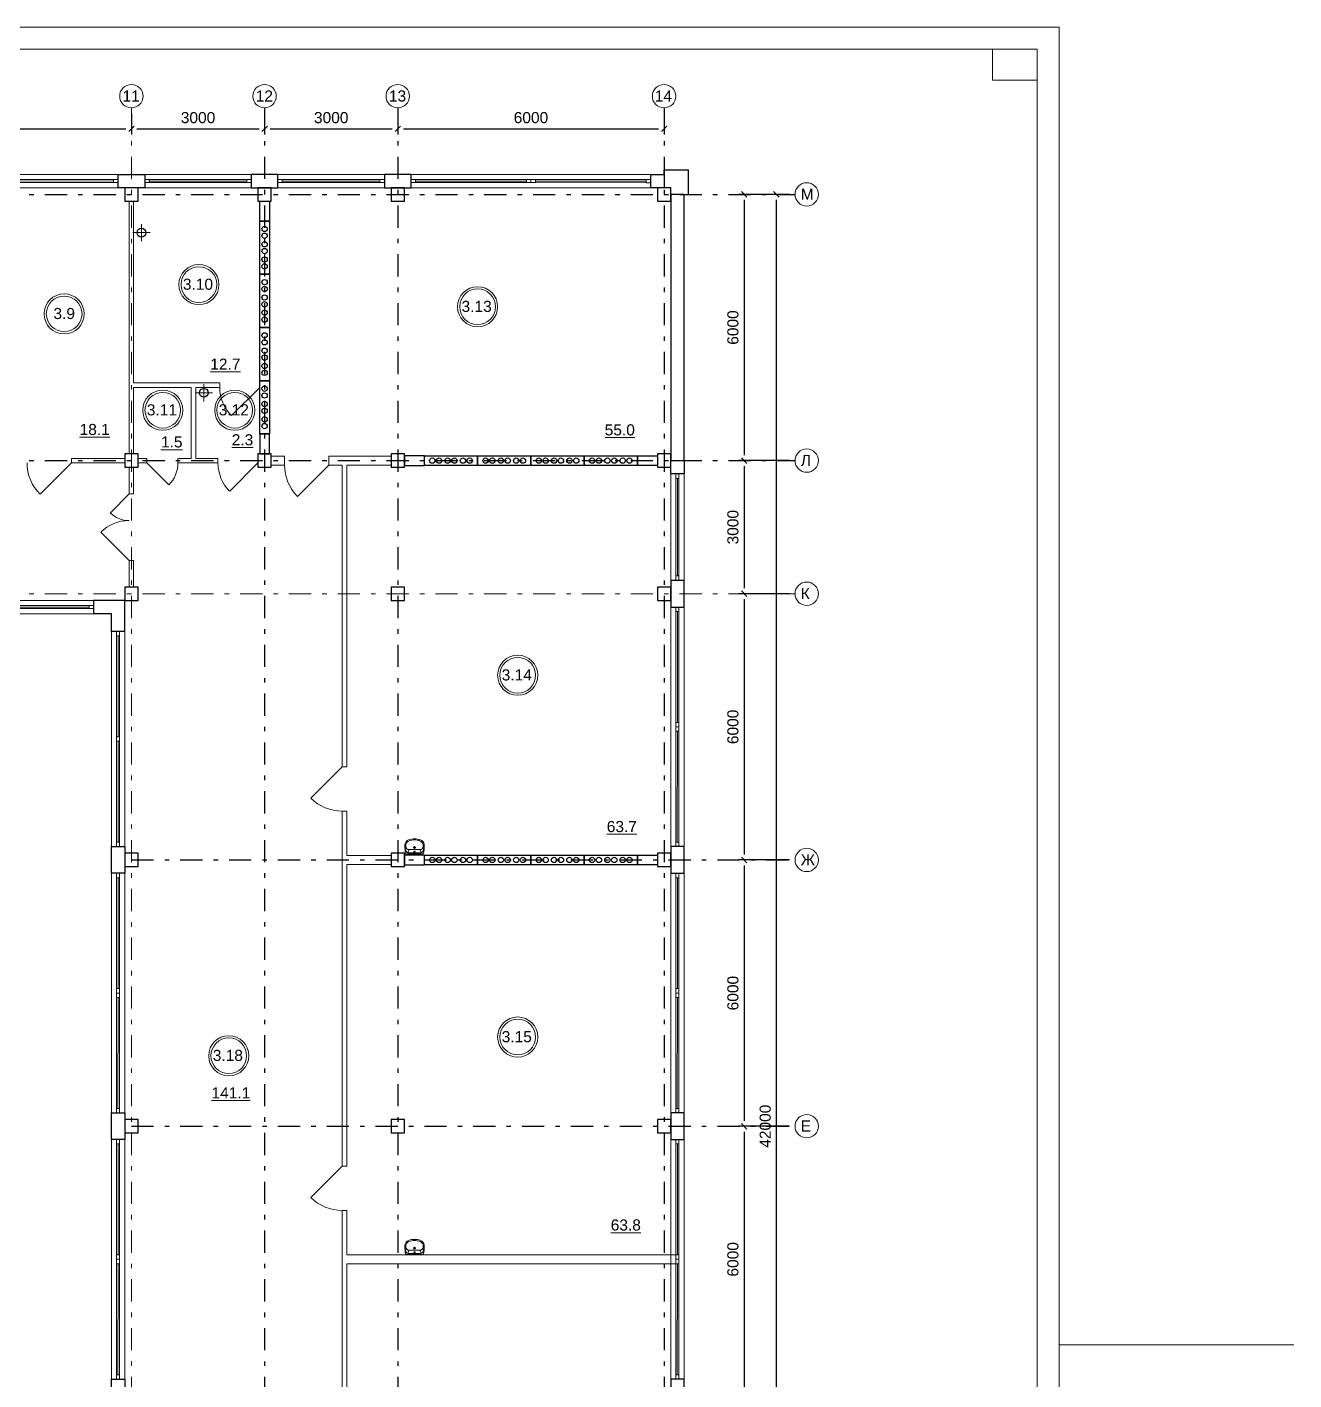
# Model space of a CAD drawing. Header units: metres. Extents: x -306 to 273, y -329 to 512.
# Drawn here: x 244.68 to 273.22, y 318.29 to 348.78 of the extents above; entities that cross this region are included whole.
import ezdxf
from ezdxf.enums import TextEntityAlignment as Align

# ---------------------------------------------------------------- set-up
doc = ezdxf.new("R2010")
doc.units = ezdxf.units.M
doc.header["$MEASUREMENT"] = 0
doc.linetypes.add('( Dashdot )', pattern=[1.001, 0.5, -0.25, 0.001, -0.25])
doc.linetypes.add('DGN Style 4', pattern=[17.066964, 8.528152, -4.264076, 0.01066, -4.264076])
doc.layers.get('DEFPOINTS').update_dxf_attribs({"lineweight": 0})
doc.layers.add('Level 50', color=7, linetype='Continuous', lineweight=0)
doc.styles.add('Standard_0', font='arial.ttf')
doc.styles.add('Style-Arial', font='arial.ttf')
doc.dimstyles.get("Standard").update_dxf_attribs({"dimtxt": 0.00018, "dimasz": 0.00018, "dimexe": 0.0002, "dimexo": 0.0625, "dimgap": 9e-05, "dimtad": 0, "dimtih": 1, "dimtoh": 1, "dimdec": 4, "dimlfac": 1000, "dimzin": 0, "dimdsep": 46, "dimtxsty": 'Standard_0', "dimcen": 9e-05, "dimadec": 0, "dimazin": 0, "dimtfac": 1, "dimtdec": 4, "dimtofl": 0, "dimtmove": 0, "dimatfit": 0, "dimfxl": 0.01, "dimfxlon": 1, "dimtolj": 1, "dimtzin": 0, "dimarcsym": 0})

# ---------------------------------------------------------------- blocks, each defined once
blk = doc.blocks.new('*U1661')
at = {"color": 7, "linetype": 'Continuous', "lineweight": 30}
for p, q in [((0.275, 0.275), (-0.275, 0.275)), ((-0.275, -0.275), (-0.275, 0.275)), ((0.275, 0.175), (0.275, 0.275)), ((-0.175, -0.275), (-0.275, -0.275))]:
    blk.add_line(p, q, dxfattribs=at)
blk = doc.blocks.new('*U1658')
at = {"color": 7, "linetype": 'Continuous', "lineweight": 0}
blk.add_line((-1.1, 0), (1.1, 0), dxfattribs=at)
at = {"color": 7, "linetype": 'Continuous', "lineweight": 13, "flags": 128}
for points in [[(-1.1, -0.035), (-1.2, -0.035), (-1.2, 0.035), (-1.1, 0.035), (-1.1, -0.035)], [(1.2, -0.035), (1.1, -0.035), (1.1, 0.035), (1.2, 0.035), (1.2, -0.035)]]:
    blk.add_lwpolyline(points, close=True, dxfattribs=at)
at = {"color": 7, "linetype": 'Continuous', "lineweight": 0, "flags": 128}
blk.add_lwpolyline([(-1.1, 0.035), (1.1, 0.035), (1.1, -0.035), (-1.1, -0.035), (-1.1, 0.035)], close=True, dxfattribs=at)
blk = doc.blocks.new('*U1656')
at = {"color": 7, "linetype": 'Continuous', "lineweight": 0}
blk.add_line((1.25, 0), (-1.25, 0), dxfattribs=at)
at = {"color": 7, "linetype": 'Continuous', "lineweight": 13, "flags": 128}
for points in [[(-1.35, 0.035), (-1.25, 0.035), (-1.25, -0.035), (-1.35, -0.035), (-1.35, 0.035)], [(1.25, 0.035), (1.35, 0.035), (1.35, -0.035), (1.25, -0.035), (1.25, 0.035)]]:
    blk.add_lwpolyline(points, close=True, dxfattribs=at)
at = {"color": 7, "linetype": 'Continuous', "lineweight": 0, "flags": 128}
blk.add_lwpolyline([(-1.25, 0.035), (1.25, 0.035), (1.25, -0.035), (-1.25, -0.035), (-1.25, 0.035)], close=True, dxfattribs=at)
blk = doc.blocks.new('*U1657')
at = {"color": 7, "linetype": 'Continuous', "lineweight": 0}
blk.add_line((1.25, 0.001), (-1.25, -0.001), dxfattribs=at)
at = {"color": 7, "linetype": 'Continuous', "lineweight": 13, "flags": 128}
for points in [[(-1.35, 0.034), (-1.25, 0.034), (-1.25, -0.036), (-1.35, -0.036), (-1.35, 0.034)], [(1.25, 0.036), (1.35, 0.036), (1.35, -0.034), (1.25, -0.034), (1.25, 0.036)]]:
    blk.add_lwpolyline(points, close=True, dxfattribs=at)
at = {"color": 7, "linetype": 'Continuous', "lineweight": 0, "flags": 128}
blk.add_lwpolyline([(-1.25, 0.034), (1.25, 0.036), (1.25, -0.034), (-1.25, -0.036), (-1.25, 0.034)], close=True, dxfattribs=at)
blk = doc.blocks.new('*U1655')
at = {"color": 7, "linetype": 'Continuous', "lineweight": 30, "flags": 128}
blk.add_lwpolyline([(-0.11, -0.6), (-0.11, 0.6), (0.11, 0.6), (0.11, -0.6), (-0.11, -0.6)], close=True, dxfattribs=at)
at = {"color": 7, "linetype": 'Continuous', "lineweight": 30}
for centre in [(0, 0.421), (0, 0.268), (0, 0.077), (0, -0.077), (0, -0.268), (0, -0.421)]:
    blk.add_circle(centre, 0.06, dxfattribs=at)
blk = doc.blocks.new('_Oblique-1')
at = {"color": 0, "linetype": 'ByBlock', "lineweight": -2}
blk.add_line((0.5, 0.5), (-0.5, -0.5), dxfattribs=at)
blk = doc.blocks.new('*D2476')
at = {"color": 0, "linetype": 'Continuous', "lineweight": -2, "transparency": 16777216}
for p, q in [((261.855, 345.009), (260.709, 345.009)), ((260.834, 344.884), (260.834, 339.134)), ((261.855, 339.009), (260.709, 339.009))]:
    blk.add_line(p, q, dxfattribs=at)
at = {"layer": 'DEFPOINTS', "color": 0, "linetype": 'Continuous', "lineweight": 0, "transparency": 16777216}
for p in [(261.98, 345.009), (260.834, 339.009), (261.98, 339.009)]:
    blk.add_point(p, dxfattribs=at)
at = {"color": 0, "linetype": 'Continuous', "lineweight": -2, "transparency": 16777216, "xscale": 0.125, "yscale": 0.125, "zscale": 0.125}
for p, rotation in [((260.834, 345.009), 90), ((260.834, 339.009), 270)]:
    blk.add_blockref('_Oblique-1', p, dxfattribs=dict(at, rotation=rotation))
at = {"color": 0, "linetype": 'Continuous', "lineweight": 0, "transparency": 16777216, "insert": (260.581, 342.009), "char_height": 0.25, "attachment_point": 5, "rotation": 90, "style": 'Style-Arial'}
blk.add_mtext('\\A1;6000', dxfattribs=at)
blk = doc.blocks.new('*D2477')
at = {"color": 0, "linetype": 'Continuous', "lineweight": -2, "transparency": 16777216}
for p, q in [((261.855, 345.009), (261.436, 345.009)), ((261.561, 303.134), (261.561, 344.884)), ((261.855, 303.009), (261.436, 303.009))]:
    blk.add_line(p, q, dxfattribs=at)
at = {"layer": 'DEFPOINTS', "color": 0, "linetype": 'Continuous', "lineweight": 0, "transparency": 16777216}
for p in [(261.561, 345.009), (261.98, 345.009), (261.98, 303.009)]:
    blk.add_point(p, dxfattribs=at)
at = {"color": 0, "linetype": 'Continuous', "lineweight": -2, "transparency": 16777216, "xscale": 0.125, "yscale": 0.125, "zscale": 0.125}
for p, rotation in [((261.561, 345.009), 90), ((261.561, 303.009), 270)]:
    blk.add_blockref('_Oblique-1', p, dxfattribs=dict(at, rotation=rotation))
at = {"color": 0, "linetype": 'Continuous', "lineweight": 0, "transparency": 16777216, "insert": (261.309, 324.009), "char_height": 0.25, "attachment_point": 5, "rotation": 90, "style": 'Style-Arial'}
blk.add_mtext('\\A1;42000', dxfattribs=at)
blk = doc.blocks.new('*U1671')
at = {"color": 7, "linetype": 'Continuous', "lineweight": 0}
for p, q in [((-0.05, 0), (-2.325, 0)), ((2.325, 0), (0.05, 0))]:
    blk.add_line(p, q, dxfattribs=at)
at = {"color": 7, "linetype": 'Continuous', "lineweight": 0, "flags": 128}
for points in [[(-2.425, 0.15), (2.425, 0.15), (2.425, -0.15), (-2.425, -0.15), (-2.425, 0.15)], [(-2.325, 0.035), (2.325, 0.035), (2.325, -0.035), (-2.325, -0.035), (-2.325, 0.035)]]:
    blk.add_lwpolyline(points, close=True, dxfattribs=at)
at = {"color": 7, "linetype": 'Continuous', "lineweight": 13, "flags": 128}
for points in [[(-2.425, 0.035), (-2.325, 0.035), (-2.325, -0.035), (-2.425, -0.035), (-2.425, 0.035)], [(-0.05, 0.035), (0.05, 0.035), (0.05, -0.035), (-0.05, -0.035), (-0.05, 0.035)], [(2.325, 0.035), (2.425, 0.035), (2.425, -0.035), (2.325, -0.035), (2.325, 0.035)]]:
    blk.add_lwpolyline(points, close=True, dxfattribs=at)
blk = doc.blocks.new('ум9')
at = {"color": 252, "lineweight": 13}
for p, q in [((0.317, 0), (-0.317, 0)), ((-0.237, -0.059), (-0.19, -0.143)), ((0.228, -0.039), (-0.228, -0.039)), ((0.185, -0.156), (-0.171, -0.156)), ((0.046, -0.234), (-0.046, -0.234)), ((0.035, -0.08), (-0.035, -0.08)), ((0, -0.115), (0, -0.045)), ((0, -0.189), (0, -0.28)), ((0.237, -0.059), (0.19, -0.143))]:
    blk.add_line(p, q, dxfattribs=at)
for centre, radius in [((0, -0.234), 0.0351), ((0, -0.08), 0.0221), ((0, -0.234), 0.0221)]:
    blk.add_circle(centre, radius, dxfattribs=at)
for centre, radius, start, end in [((1.163, -0.334), 1.518, 167.3206, 178.6525), ((-0.135, -0.304), 0.22, 178.312, 234.1043), ((-0.355, -0.298), 0.00065, 358.312, 358.6525), ((0.089, -0.267), 0.429, 154.5977, 180.3349), ((-0.317, -0.001), 0.00065, 90, 167.3206), ((-0.135, -0.303), 0.18, 141.0504, 245.2718), ((-0.228, -0.117), 0.078, 90, 154.5977), ((-0.135, -0.303), 0.193, 141.0504, 147.7493), ((-0.181, -0.302), 0.159, 98.7111, 129.9424), ((-0.181, -0.302), 0.146, 86.1548, 129.9424), ((-0.035, -0.093), 0.452, 239.6448, 267.5368), ((-0.035, -0.093), 0.413, 244.8898, 267.5368), ((0.035, -0.093), 0.413, 272.4632, 300.3552), ((0.035, -0.093), 0.452, 272.4632, 300.3552), ((0.181, -0.302), 0.146, 50.0576, 93.8452), ((0.181, -0.302), 0.159, 50.0576, 81.2889), ((0.135, -0.303), 0.18, 294.7282, 38.9496), ((0.228, -0.117), 0.078, 25.4023, 90), ((0.135, -0.304), 0.22, 305.8957, 1.688), ((0.135, -0.303), 0.193, 32.2507, 38.9496), ((-0.089, -0.267), 0.429, 359.6651, 25.4023), ((0.317, -0.001), 0.00065, 12.6794, 90), ((-1.163, -0.334), 1.518, 1.3475, 12.6794), ((0.355, -0.298), 0.00065, 181.3475, 181.688), ((0, 0.104), 0.65, 265.1692, 274.8308), ((0, 0.104), 0.611, 265.1692, 274.8308)]:
    blk.add_arc(centre, radius, start, end, dxfattribs=at)
blk = doc.blocks.new('*U1662')
at = {"color": 7, "linetype": 'Continuous', "lineweight": 0}
blk.add_line((47.337, 0), (42.05, 0), dxfattribs=at)
at = {"color": 7, "linetype": 'Continuous', "lineweight": 0, "flags": 128}
blk.add_lwpolyline([(42.05, 29.7), (42.05, -29.7), (-42.05, -29.7), (-42.05, 29.7), (42.05, 29.7)], close=True, dxfattribs=at)
at = {"layer": 'Level 50', "color": 7, "linetype": 'Continuous', "lineweight": 13}
for p, q in [((41.55, 29.2), (-40.05, 29.2)), ((40.55, 29.2), (40.55, 28.5)), ((41.55, 29.2), (41.55, -29.2)), ((40.55, 28.5), (41.55, 28.5))]:
    blk.add_line(p, q, dxfattribs=at)
blk = doc.blocks.new('*U1832')
at = {"color": 7, "linetype": 'Continuous', "lineweight": 13}
for radius in [0.452, 0.402]:
    blk.add_circle((0, 0), radius, dxfattribs=at)
at = {"color": 7, "linetype": 'Continuous', "lineweight": 13, "style": 'Style-Arial'}
blk.add_text('3.9', height=0.25, dxfattribs=at).set_placement((-0.242, 0.133), align=Align.TOP_LEFT)
blk = doc.blocks.new('*U1833')
at = {"color": 7, "linetype": 'Continuous', "lineweight": 13}
for radius in [0.452, 0.402]:
    blk.add_circle((0, 0), radius, dxfattribs=at)
at = {"color": 7, "linetype": 'Continuous', "lineweight": 13, "style": 'Style-Arial'}
blk.add_text('3.10', height=0.25, dxfattribs=at).set_placement((-0.361, 0.133), align=Align.TOP_LEFT)
blk = doc.blocks.new('*U1834')
at = {"color": 7, "linetype": 'Continuous', "lineweight": 13}
for radius in [0.452, 0.402]:
    blk.add_circle((0, 0), radius, dxfattribs=at)
at = {"color": 7, "linetype": 'Continuous', "lineweight": 13, "style": 'Style-Arial'}
blk.add_text('3.11', height=0.25, dxfattribs=at).set_placement((-0.361, 0.133), align=Align.TOP_LEFT)
blk = doc.blocks.new('*U1835')
at = {"color": 7, "linetype": 'Continuous', "lineweight": 13}
for radius in [0.452, 0.402]:
    blk.add_circle((0, 0), radius, dxfattribs=at)
at = {"color": 7, "linetype": 'Continuous', "lineweight": 13, "style": 'Style-Arial'}
blk.add_text('3.12', height=0.25, dxfattribs=at).set_placement((-0.361, 0.133), align=Align.TOP_LEFT)
blk = doc.blocks.new('*U1836')
at = {"color": 7, "linetype": 'Continuous', "lineweight": 13}
for radius in [0.452, 0.402]:
    blk.add_circle((0, 0), radius, dxfattribs=at)
at = {"color": 7, "linetype": 'Continuous', "lineweight": 13, "style": 'Style-Arial'}
blk.add_text('3.13', height=0.25, dxfattribs=at).set_placement((-0.361, 0.133), align=Align.TOP_LEFT)
blk = doc.blocks.new('*U1837')
at = {"color": 7, "linetype": 'Continuous', "lineweight": 13}
for radius in [0.452, 0.402]:
    blk.add_circle((0, 0), radius, dxfattribs=at)
at = {"color": 7, "linetype": 'Continuous', "lineweight": 13, "style": 'Style-Arial'}
blk.add_text('3.14', height=0.25, dxfattribs=at).set_placement((-0.361, 0.133), align=Align.TOP_LEFT)
blk = doc.blocks.new('*U1838')
at = {"color": 7, "linetype": 'Continuous', "lineweight": 13}
for radius in [0.452, 0.402]:
    blk.add_circle((0, 0), radius, dxfattribs=at)
at = {"color": 7, "linetype": 'Continuous', "lineweight": 13, "style": 'Style-Arial'}
blk.add_text('3.15', height=0.25, dxfattribs=at).set_placement((-0.361, 0.133), align=Align.TOP_LEFT)
blk = doc.blocks.new('*U1841')
at = {"color": 7, "linetype": 'Continuous', "lineweight": 13}
for radius in [0.452, 0.402]:
    blk.add_circle((0, 0), radius, dxfattribs=at)
at = {"color": 7, "linetype": 'Continuous', "lineweight": 13, "style": 'Style-Arial'}
blk.add_text('3.18', height=0.25, dxfattribs=at).set_placement((-0.361, 0.133), align=Align.TOP_LEFT)
blk = doc.blocks.new('*U1890')
at = {"color": 7, "linetype": 'Continuous', "lineweight": 13}
for p, q in [((0.318, 0.75), (-0.318, 0.114)), ((0.318, -0.75), (-0.106, -0.326))]:
    blk.add_line(p, q, dxfattribs=at)
at = {"color": 7, "linetype": 'Continuous', "lineweight": 0}
for centre, radius, start, end in [((0.318, 0.75), 0.9, 225, 270), ((0.318, -0.75), 0.6, 90, 135)]:
    blk.add_arc(centre, radius, start, end, dxfattribs=at)
blk = doc.blocks.new('*U1888')
at = {"color": 7, "lineweight": 13}
blk.add_line((-0.5, 0.354), (0.207, -0.354), dxfattribs=at)
at = {"color": 7, "lineweight": 0}
blk.add_arc((-0.5, 0.354), 1, 315, 360, dxfattribs=at)
blk = doc.blocks.new('*U1889')
at = {"color": 7, "linetype": 'Continuous', "lineweight": 13}
blk.add_line((-0.45, 0.318), (0.186, -0.318), dxfattribs=at)
at = {"color": 7, "linetype": 'Continuous', "lineweight": 0}
blk.add_arc((-0.45, 0.318), 0.9, 315, 360, dxfattribs=at)
blk = doc.blocks.new('*U1891')
at = {"color": 7, "linetype": 'Continuous', "lineweight": 13}
blk.add_line((-0.35, 0.247), (0.145, -0.247), dxfattribs=at)
at = {"color": 7, "linetype": 'Continuous', "lineweight": 0}
blk.add_arc((-0.35, 0.247), 0.7, 315, 0, dxfattribs=at)
blk = doc.blocks.new('*U1893')
at = {"color": 7, "linetype": 'DGN Style 4', "lineweight": 0}
for p, q in [((-0.194, 0), (0.194, 0)), ((0, 0.194), (0, -0.193))]:
    blk.add_line(p, q, dxfattribs=at)
at = {"color": 92, "linetype": 'Continuous', "lineweight": 30}
blk.add_circle((0, 0), 0.1, dxfattribs=at)
blk = doc.blocks.new('*D2387')
at = {"color": 0, "linetype": 'Continuous', "lineweight": -2, "transparency": 16777216}
for p, q in [((261.855, 339.009), (260.709, 339.009)), ((260.834, 338.884), (260.834, 336.134)), ((261.855, 336.009), (260.709, 336.009))]:
    blk.add_line(p, q, dxfattribs=at)
at = {"layer": 'DEFPOINTS', "color": 0, "linetype": 'Continuous', "lineweight": 0, "transparency": 16777216}
for p in [(261.98, 339.009), (260.834, 336.009), (261.98, 336.009)]:
    blk.add_point(p, dxfattribs=at)
at = {"color": 0, "linetype": 'Continuous', "lineweight": -2, "transparency": 16777216, "xscale": 0.125, "yscale": 0.125, "zscale": 0.125}
for p, rotation in [((260.834, 339.009), 90), ((260.834, 336.009), 270)]:
    blk.add_blockref('_Oblique-1', p, dxfattribs=dict(at, rotation=rotation))
at = {"color": 0, "linetype": 'Continuous', "lineweight": 0, "transparency": 16777216, "insert": (260.581, 337.509), "char_height": 0.25, "attachment_point": 5, "rotation": 90, "style": 'Style-Arial'}
blk.add_mtext('\\A1;3000', dxfattribs=at)
blk = doc.blocks.new('*D2388')
at = {"color": 0, "linetype": 'Continuous', "lineweight": -2, "transparency": 16777216}
for p, q in [((261.855, 336.009), (260.709, 336.009)), ((260.834, 335.884), (260.834, 330.134)), ((261.855, 330.009), (260.709, 330.009))]:
    blk.add_line(p, q, dxfattribs=at)
at = {"layer": 'DEFPOINTS', "color": 0, "linetype": 'Continuous', "lineweight": 0, "transparency": 16777216}
for p in [(261.98, 336.009), (260.834, 330.009), (261.98, 330.009)]:
    blk.add_point(p, dxfattribs=at)
at = {"color": 0, "linetype": 'Continuous', "lineweight": -2, "transparency": 16777216, "xscale": 0.125, "yscale": 0.125, "zscale": 0.125}
for p, rotation in [((260.834, 336.009), 90), ((260.834, 330.009), 270)]:
    blk.add_blockref('_Oblique-1', p, dxfattribs=dict(at, rotation=rotation))
at = {"color": 0, "linetype": 'Continuous', "lineweight": 0, "transparency": 16777216, "insert": (260.581, 333.009), "char_height": 0.25, "attachment_point": 5, "rotation": 90, "style": 'Style-Arial'}
blk.add_mtext('\\A1;6000', dxfattribs=at)
blk = doc.blocks.new('*D2389')
at = {"color": 0, "linetype": 'Continuous', "lineweight": -2, "transparency": 16777216}
for p, q in [((261.855, 330.009), (260.709, 330.009)), ((260.834, 329.884), (260.834, 324.134)), ((261.855, 324.009), (260.709, 324.009))]:
    blk.add_line(p, q, dxfattribs=at)
at = {"layer": 'DEFPOINTS', "color": 0, "linetype": 'Continuous', "lineweight": 0, "transparency": 16777216}
for p in [(261.98, 330.009), (260.834, 324.009), (261.98, 324.009)]:
    blk.add_point(p, dxfattribs=at)
at = {"color": 0, "linetype": 'Continuous', "lineweight": -2, "transparency": 16777216, "xscale": 0.125, "yscale": 0.125, "zscale": 0.125}
for p, rotation in [((260.834, 330.009), 90), ((260.834, 324.009), 270)]:
    blk.add_blockref('_Oblique-1', p, dxfattribs=dict(at, rotation=rotation))
at = {"color": 0, "linetype": 'Continuous', "lineweight": 0, "transparency": 16777216, "insert": (260.581, 327.009), "char_height": 0.25, "attachment_point": 5, "rotation": 90, "style": 'Style-Arial'}
blk.add_mtext('\\A1;6000', dxfattribs=at)
blk = doc.blocks.new('*D2390')
at = {"color": 0, "linetype": 'Continuous', "lineweight": -2, "transparency": 16777216}
for p, q in [((261.855, 324.009), (260.709, 324.009)), ((260.834, 323.884), (260.834, 318.134)), ((261.855, 318.009), (260.709, 318.009))]:
    blk.add_line(p, q, dxfattribs=at)
at = {"layer": 'DEFPOINTS', "color": 0, "linetype": 'Continuous', "lineweight": 0, "transparency": 16777216}
for p in [(261.98, 324.009), (260.834, 318.009), (261.98, 318.009)]:
    blk.add_point(p, dxfattribs=at)
at = {"color": 0, "linetype": 'Continuous', "lineweight": -2, "transparency": 16777216, "xscale": 0.125, "yscale": 0.125, "zscale": 0.125}
for p, rotation in [((260.834, 324.009), 90), ((260.834, 318.009), 270)]:
    blk.add_blockref('_Oblique-1', p, dxfattribs=dict(at, rotation=rotation))
at = {"color": 0, "linetype": 'Continuous', "lineweight": 0, "transparency": 16777216, "insert": (260.581, 321.009), "char_height": 0.25, "attachment_point": 5, "rotation": 90, "style": 'Style-Arial'}
blk.add_mtext('\\A1;6000', dxfattribs=at)
blk = doc.blocks.new('*D2425')
at = {"color": 0, "linetype": 'Continuous', "lineweight": -2, "transparency": 16777216}
for p, q in [((241.031, 346.834), (241.031, 346.361)), ((247.031, 346.834), (247.031, 346.361)), ((241.156, 346.486), (246.906, 346.486))]:
    blk.add_line(p, q, dxfattribs=at)
at = {"layer": 'DEFPOINTS', "color": 0, "linetype": 'Continuous', "lineweight": 0, "transparency": 16777216}
for p in [(241.031, 346.959), (247.031, 346.959), (247.031, 346.486)]:
    blk.add_point(p, dxfattribs=at)
at = {"color": 0, "linetype": 'Continuous', "lineweight": -2, "transparency": 16777216, "xscale": 0.125, "yscale": 0.125, "zscale": 0.125, "rotation": 180}
blk.add_blockref('_Oblique-1', (241.031, 346.486), dxfattribs=at)
at = {"color": 0, "linetype": 'Continuous', "lineweight": -2, "transparency": 16777216, "xscale": 0.125, "yscale": 0.125, "zscale": 0.125}
blk.add_blockref('_Oblique-1', (247.031, 346.486), dxfattribs=at)
at = {"color": 0, "linetype": 'Continuous', "lineweight": 0, "transparency": 16777216, "insert": (244.031, 346.738), "char_height": 0.25, "attachment_point": 5, "style": 'Style-Arial'}
blk.add_mtext('\\A1;6000', dxfattribs=at)
blk = doc.blocks.new('*D2426')
at = {"color": 0, "linetype": 'Continuous', "lineweight": -2, "transparency": 16777216}
for p, q in [((247.031, 346.834), (247.031, 346.361)), ((250.031, 346.834), (250.031, 346.361)), ((247.156, 346.486), (249.906, 346.486))]:
    blk.add_line(p, q, dxfattribs=at)
at = {"layer": 'DEFPOINTS', "color": 0, "linetype": 'Continuous', "lineweight": 0, "transparency": 16777216}
for p in [(247.031, 346.959), (250.031, 346.959), (250.031, 346.486)]:
    blk.add_point(p, dxfattribs=at)
at = {"color": 0, "linetype": 'Continuous', "lineweight": -2, "transparency": 16777216, "xscale": 0.125, "yscale": 0.125, "zscale": 0.125, "rotation": 180}
blk.add_blockref('_Oblique-1', (247.031, 346.486), dxfattribs=at)
at = {"color": 0, "linetype": 'Continuous', "lineweight": -2, "transparency": 16777216, "xscale": 0.125, "yscale": 0.125, "zscale": 0.125}
blk.add_blockref('_Oblique-1', (250.031, 346.486), dxfattribs=at)
at = {"color": 0, "linetype": 'Continuous', "lineweight": 0, "transparency": 16777216, "insert": (248.531, 346.738), "char_height": 0.25, "attachment_point": 5, "style": 'Style-Arial'}
blk.add_mtext('\\A1;3000', dxfattribs=at)
blk = doc.blocks.new('*D2427')
at = {"color": 0, "linetype": 'Continuous', "lineweight": -2, "transparency": 16777216}
for p, q in [((250.031, 346.834), (250.031, 346.361)), ((253.031, 346.834), (253.031, 346.361)), ((250.156, 346.486), (252.906, 346.486))]:
    blk.add_line(p, q, dxfattribs=at)
at = {"layer": 'DEFPOINTS', "color": 0, "linetype": 'Continuous', "lineweight": 0, "transparency": 16777216}
for p in [(250.031, 346.959), (253.031, 346.959), (253.031, 346.486)]:
    blk.add_point(p, dxfattribs=at)
at = {"color": 0, "linetype": 'Continuous', "lineweight": -2, "transparency": 16777216, "xscale": 0.125, "yscale": 0.125, "zscale": 0.125, "rotation": 180}
blk.add_blockref('_Oblique-1', (250.031, 346.486), dxfattribs=at)
at = {"color": 0, "linetype": 'Continuous', "lineweight": -2, "transparency": 16777216, "xscale": 0.125, "yscale": 0.125, "zscale": 0.125}
blk.add_blockref('_Oblique-1', (253.031, 346.486), dxfattribs=at)
at = {"color": 0, "linetype": 'Continuous', "lineweight": 0, "transparency": 16777216, "insert": (251.531, 346.738), "char_height": 0.25, "attachment_point": 5, "style": 'Style-Arial'}
blk.add_mtext('\\A1;3000', dxfattribs=at)
blk = doc.blocks.new('*D2428')
at = {"color": 0, "linetype": 'Continuous', "lineweight": -2, "transparency": 16777216}
for p, q in [((253.031, 346.834), (253.031, 346.361)), ((253.156, 346.486), (258.906, 346.486)), ((259.031, 346.584), (259.031, 346.361))]:
    blk.add_line(p, q, dxfattribs=at)
at = {"layer": 'DEFPOINTS', "color": 0, "linetype": 'Continuous', "lineweight": 0, "transparency": 16777216}
for p in [(253.031, 346.959), (259.031, 346.709), (259.031, 346.486)]:
    blk.add_point(p, dxfattribs=at)
at = {"color": 0, "linetype": 'Continuous', "lineweight": -2, "transparency": 16777216, "xscale": 0.125, "yscale": 0.125, "zscale": 0.125, "rotation": 180}
blk.add_blockref('_Oblique-1', (253.031, 346.486), dxfattribs=at)
at = {"color": 0, "linetype": 'Continuous', "lineweight": -2, "transparency": 16777216, "xscale": 0.125, "yscale": 0.125, "zscale": 0.125}
blk.add_blockref('_Oblique-1', (259.031, 346.486), dxfattribs=at)
at = {"color": 0, "linetype": 'Continuous', "lineweight": 0, "transparency": 16777216, "insert": (256.031, 346.738), "char_height": 0.25, "attachment_point": 5, "style": 'Style-Arial'}
blk.add_mtext('\\A1;6000', dxfattribs=at)

msp = doc.modelspace()

# ---------------------------------------------------------------- linework, layer by layer
at = {"color": 1, "linetype": '( Dashdot )', "lineweight": 0}
for p, q in [((247.03122933, 346.95949373), (247.03122933, 298.43607877)), ((190.07964142, 336.00949373), (261.97964142, 336.00949373))]:
    msp.add_line(p, q, dxfattribs=at)
at = {"color": 1, "linetype": '( Dashdot )'}
for p, q in [((250.03122933, 346.95949373), (250.03122933, 298.43607877)), ((253.03122933, 346.95949373), (253.03122933, 298.43607877)), ((259.03122933, 346.95949373), (259.03122933, 298.43607877)), ((190.07964142, 345.00949373), (261.97964142, 345.00949373)), ((190.07964142, 339.00949373), (261.97964142, 339.00949373)), ((247.03122933, 330.00949373), (261.97964142, 330.00949373)), ((247.03122933, 324.00949373), (261.97964142, 324.00949373))]:
    msp.add_line(p, q, dxfattribs=at)
at = {"color": 7, "linetype": 'Continuous', "lineweight": 13}
for p, q in [((247.07964142, 340.75949373), (249.01964142, 340.75949373)), ((247.07964142, 340.65949373), (248.37964142, 340.65949373)), ((248.37964142, 340.65949373), (248.37964142, 339.05949373)), ((248.47964142, 340.65949373), (248.47964142, 339.05949373)), ((248.47964142, 340.65949373), (249.01964142, 340.65949373)), ((249.01964142, 340.65949373), (249.01964142, 340.75949373)), ((249.91964142, 340.65949373), (249.91964142, 340.75949373)), ((245.67964142, 339.05949373), (245.67964142, 338.95949373)), ((245.67964142, 339.05949373), (246.87964142, 339.05949373)), ((247.17964142, 338.95949373), (247.17964142, 339.05949373)), ((248.07964142, 338.95949373), (248.07964142, 339.05949373)), ((248.07964142, 339.05949373), (248.37964142, 339.05949373)), ((248.47964142, 339.05949373), (248.97964142, 339.05949373)), ((248.97964142, 338.95949373), (248.97964142, 339.05949373)), ((249.87964142, 338.95949373), (249.87964142, 339.05949373)), ((250.47964142, 338.90949373), (250.47964142, 339.10949373)), ((251.47964142, 338.90949373), (251.47964142, 339.10949373)), ((245.67964142, 338.95949373), (246.87964142, 338.95949373)), ((248.97964142, 338.95949373), (248.07964142, 338.95949373)), ((251.77964142, 338.90949373), (251.77964142, 332.10949373)), ((251.87964142, 338.90949373), (251.87964142, 332.10949373)), ((246.97964142, 338.25949373), (247.07964142, 338.25949373)), ((246.97964142, 336.75949373), (247.07964142, 336.75949373)), ((251.87964142, 332.10949373), (251.77964142, 332.10949373)), ((251.87964142, 331.10949373), (251.77964142, 331.10949373)), ((251.77964142, 331.10949373), (251.77964142, 323.10949373)), ((251.87964142, 331.10949373), (251.87964142, 330.10949373)), ((251.87964142, 329.90949373), (251.87964142, 323.10949373)), ((251.87964142, 323.10949373), (251.77964142, 323.10949373)), ((251.87964142, 322.10949373), (251.77964142, 322.10949373)), ((251.77964142, 322.10949373), (251.77964142, 314.10949373)), ((251.87964142, 322.10949373), (251.87964142, 321.10949373)), ((251.87964142, 321.10949373), (259.29464142, 321.10949373)), ((251.87964142, 320.90949373), (259.29464142, 320.90949373)), ((251.87964142, 320.90949373), (251.87964142, 314.10949373))]:
    msp.add_line(p, q, dxfattribs=at)
at = {"color": 7, "linetype": 'Continuous', "lineweight": 30}
for p in [(246.17964142, 335.85949373), (246.57964142, 335.55949373)]:
    msp.add_line(p, (246.17964142, 335.55949373), dxfattribs=at)
at = {"color": 7, "linetype": 'Continuous', "lineweight": 0, "flags": 128}
for points in [[(246.72964142, 345.15949373), (241.32964142, 345.15949373), (241.32964142, 345.45949373), (246.72964142, 345.45949373), (246.72964142, 345.15949373)], [(249.72964142, 345.45949373), (247.32964142, 345.45949373), (247.32964142, 345.15949373), (249.72964142, 345.15949373), (249.72964142, 345.45949373)], [(252.72964142, 345.45949373), (250.32964142, 345.45949373), (250.32964142, 345.15949373), (252.72964142, 345.15949373), (252.72964142, 345.45949373)], [(258.72964142, 345.45949373), (253.32964142, 345.45949373), (253.32964142, 345.15949373), (258.72964142, 345.15949373), (258.72964142, 345.45949373)], [(259.47964142, 336.30949373), (259.47964142, 338.70949373), (259.17964142, 338.70949373), (259.17964142, 336.30949373), (259.47964142, 336.30949373)], [(259.47964142, 330.30949373), (259.47964142, 335.70949373), (259.17964142, 335.70949373), (259.17964142, 330.30949373), (259.47964142, 330.30949373)], [(246.87964142, 324.30949373), (246.87964142, 329.70949373), (246.57964142, 329.70949373), (246.57964142, 324.30949373), (246.87964142, 324.30949373)], [(259.47964142, 324.30949373), (259.47964142, 329.70949373), (259.17964142, 329.70949373), (259.17964142, 324.30949373), (259.47964142, 324.30949373)], [(246.87964142, 318.30949373), (246.87964142, 323.70949373), (246.57964142, 323.70949373), (246.57964142, 318.30949373), (246.87964142, 318.30949373)], [(259.47964142, 318.30949373), (259.47964142, 323.70949373), (259.17964142, 323.70949373), (259.17964142, 318.30949373), (259.47964142, 318.30949373)]]:
    msp.add_lwpolyline(points, close=True, dxfattribs=at)
at = {"color": 7, "linetype": 'Continuous', "lineweight": 30, "flags": 128}
for points in [[(247.32964142, 345.15949373), (246.72964142, 345.15949373), (246.72964142, 345.45949373), (247.32964142, 345.45949373), (247.32964142, 345.15949373)], [(250.32964142, 345.45949373), (249.72964142, 345.45949373), (249.72964142, 345.15949373), (250.32964142, 345.15949373), (250.32964142, 345.45949373)], [(253.32964142, 345.45949373), (252.72964142, 345.45949373), (252.72964142, 345.15949373), (253.32964142, 345.15949373), (253.32964142, 345.45949373)], [(259.02964142, 345.15949373), (258.72964142, 345.15949373), (258.72964142, 345.45949373), (259.02964142, 345.45949373), (259.02964142, 345.15949373)], [(246.87964142, 345.15949373), (246.87964142, 344.85949373), (247.17964142, 344.85949373), (247.17964142, 345.15949373), (246.87964142, 345.15949373)], [(249.87964142, 345.15949373), (249.87964142, 344.85949373), (250.17964142, 344.85949373), (250.17964142, 345.15949373), (249.87964142, 345.15949373)], [(252.87964142, 345.15949373), (252.87964142, 344.85949373), (253.17964142, 344.85949373), (253.17964142, 345.15949373), (252.87964142, 345.15949373)], [(258.87964142, 345.15949373), (258.87964142, 344.85949373), (259.17964142, 344.85949373), (259.17964142, 345.15949373), (258.87964142, 345.15949373)], [(250.13964142, 344.40949373), (249.91964142, 344.40949373), (249.91964142, 344.85949373), (250.13964142, 344.85949373), (250.13964142, 344.40949373)], [(259.47964142, 339.00949373), (259.47964142, 345.00949373), (259.17964142, 345.00949373), (259.17964142, 339.00949373), (259.47964142, 339.00949373)], [(250.13964142, 339.60949373), (249.91964142, 339.60949373), (249.91964142, 339.15949373), (250.13964142, 339.15949373), (250.13964142, 339.60949373)], [(246.87964142, 339.15949373), (246.87964142, 338.85949373), (247.17964142, 338.85949373), (247.17964142, 339.15949373), (246.87964142, 339.15949373)], [(249.87964142, 339.15949373), (249.87964142, 338.85949373), (250.17964142, 338.85949373), (250.17964142, 339.15949373), (249.87964142, 339.15949373)], [(252.87964142, 339.15949373), (252.87964142, 338.85949373), (253.17964142, 338.85949373), (253.17964142, 339.15949373), (252.87964142, 339.15949373)], [(253.62964142, 338.89949373), (253.62964142, 339.11949373), (253.17964142, 339.11949373), (253.17964142, 338.89949373), (253.62964142, 338.89949373)], [(258.42964142, 338.89949373), (258.42964142, 339.11949373), (258.87964142, 339.11949373), (258.87964142, 338.89949373), (258.42964142, 338.89949373)], [(258.87964142, 339.15949373), (258.87964142, 338.85949373), (259.17964142, 338.85949373), (259.17964142, 339.15949373), (258.87964142, 339.15949373)], [(259.47964142, 338.70949373), (259.17964142, 338.70949373), (259.17964142, 339.00949373), (259.47964142, 339.00949373), (259.47964142, 338.70949373)], [(259.47964142, 335.70949373), (259.47964142, 336.30949373), (259.17964142, 336.30949373), (259.17964142, 335.70949373), (259.47964142, 335.70949373)], [(246.87964142, 336.15949373), (246.87964142, 335.85949373), (247.17964142, 335.85949373), (247.17964142, 336.15949373), (246.87964142, 336.15949373)], [(252.87964142, 336.15949373), (252.87964142, 335.85949373), (253.17964142, 335.85949373), (253.17964142, 336.15949373), (252.87964142, 336.15949373)], [(258.87964142, 336.15949373), (258.87964142, 335.85949373), (259.17964142, 335.85949373), (259.17964142, 336.15949373), (258.87964142, 336.15949373)], [(246.57964142, 329.70949373), (246.57964142, 330.30949373), (246.87964142, 330.30949373), (246.87964142, 329.70949373), (246.57964142, 329.70949373)], [(259.47964142, 329.70949373), (259.47964142, 330.30949373), (259.17964142, 330.30949373), (259.17964142, 329.70949373), (259.47964142, 329.70949373)], [(246.87964142, 330.15949373), (246.87964142, 329.85949373), (247.17964142, 329.85949373), (247.17964142, 330.15949373), (246.87964142, 330.15949373)], [(252.87964142, 330.15949373), (252.87964142, 329.85949373), (253.17964142, 329.85949373), (253.17964142, 330.15949373), (252.87964142, 330.15949373)], [(253.62964142, 329.89949373), (253.62964142, 330.11949373), (253.17964142, 330.11949373), (253.17964142, 329.89949373), (253.62964142, 329.89949373)], [(258.42964142, 329.89949373), (258.42964142, 330.11949373), (258.87964142, 330.11949373), (258.87964142, 329.89949373), (258.42964142, 329.89949373)], [(258.87964142, 330.15949373), (258.87964142, 329.85949373), (259.17964142, 329.85949373), (259.17964142, 330.15949373), (258.87964142, 330.15949373)], [(246.57964142, 323.70949373), (246.57964142, 324.30949373), (246.87964142, 324.30949373), (246.87964142, 323.70949373), (246.57964142, 323.70949373)], [(246.87964142, 324.15949373), (246.87964142, 323.85949373), (247.17964142, 323.85949373), (247.17964142, 324.15949373), (246.87964142, 324.15949373)], [(252.87964142, 324.15949373), (252.87964142, 323.85949373), (253.17964142, 323.85949373), (253.17964142, 324.15949373), (252.87964142, 324.15949373)], [(258.87964142, 324.15949373), (258.87964142, 323.85949373), (259.17964142, 323.85949373), (259.17964142, 324.15949373), (258.87964142, 324.15949373)], [(259.47964142, 323.70949373), (259.47964142, 324.30949373), (259.17964142, 324.30949373), (259.17964142, 323.70949373), (259.47964142, 323.70949373)], [(246.57964142, 317.70949373), (246.57964142, 318.30949373), (246.87964142, 318.30949373), (246.87964142, 317.70949373), (246.57964142, 317.70949373)], [(259.47964142, 317.70949373), (259.47964142, 318.30949373), (259.17964142, 318.30949373), (259.17964142, 317.70949373), (259.47964142, 317.70949373)]]:
    msp.add_lwpolyline(points, close=True, dxfattribs=at)
at = {"color": 7, "linetype": 'Continuous', "lineweight": 13, "flags": 128}
for points in [[(247.07964142, 340.75949373), (247.07964142, 344.85949373), (246.97964142, 344.85949373), (246.97964142, 339.15949373), (247.07964142, 339.15949373), (247.07964142, 340.65949373)], [(250.47964142, 339.10949373), (250.17964142, 339.10949373)], [(252.87964142, 339.10949373), (251.47964142, 339.10949373)], [(247.07964142, 338.25949373), (247.07964142, 338.85949373), (246.97964142, 338.85949373), (246.97964142, 338.25949373)], [(250.17964142, 338.90949373), (250.47964142, 338.90949373)], [(251.47964142, 338.90949373), (251.77964142, 338.90949373)], [(251.87964142, 338.90949373), (252.87964142, 338.90949373)], [(246.97964142, 336.75949373), (246.97964142, 336.15949373), (247.07964142, 336.15949373), (247.07964142, 336.75949373)], [(251.87964142, 330.10949373), (252.87964142, 330.10949373), (252.87964142, 329.90949373), (251.87964142, 329.90949373)]]:
    msp.add_lwpolyline(points, dxfattribs=at)
msp.add_lwpolyline([(247.17964142, 339.05949373), (247.37964142, 339.05949373), (247.37964142, 338.95949373), (247.17964142, 338.95949373), (247.17964142, 339.05949373)], close=True, dxfattribs=at)
at = {"color": 7, "linetype": 'Continuous', "lineweight": 30, "flags": 128}
for points in [[(246.87964142, 335.15949373), (246.87964142, 335.85949373), (246.17964142, 335.85949373)], [(246.87964142, 335.15949373), (246.57964142, 335.15949373), (246.57964142, 335.55949373)]]:
    msp.add_lwpolyline(points, dxfattribs=at)
at = {"color": 7, "linetype": 'Continuous', "lineweight": 13}
for centre in [(247.02964142, 347.22284917), (250.02964142, 347.22284917), (253.02964142, 347.22284917), (259.02964142, 347.22284917), (262.24299686, 345.00949373), (262.24299686, 339.00949373), (262.24299686, 336.00949373), (262.24299686, 330.00949373), (262.24299686, 324.00949373)]:
    msp.add_circle(centre, 0.26335544, dxfattribs=at)

# ---------------------------------------------------------------- block references
at = {"color": 7, "linetype": 'Continuous', "lineweight": 30, "extrusion": (0, 0, -1)}
msp.add_blockref('*U1661', (-259.30468802, 345.28453469), dxfattribs=at)
at = {"color": 7, "linetype": 'Continuous', "lineweight": 13}
for name, p, rotation in [('*U1657', (245.37968802, 345.31055277), 180), ('*U1671', (243.75467778, 335.70945277), 180), ('*U1671', (246.72968237, 332.73453009), 270)]:
    msp.add_blockref(name, p, dxfattribs=dict(at, rotation=rotation))
at = {"color": 7, "linetype": 'Continuous', "lineweight": 13, "extrusion": (0, 0, -1)}
for name, p in [('*U1658', (-248.52968802, 345.30953469)), ('*U1658', (-251.52968802, 345.30953469)), ('*U1656', (-254.67968802, 345.30953469)), ('*U1657', (-257.37968802, 345.30843469)), ('*U1889', (-249.46967778, 340.34131633)), ('*U1889', (-249.42967778, 338.64131633))]:
    msp.add_blockref(name, p, dxfattribs=at)
at = {"color": 92, "linetype": 'Continuous', "lineweight": 30}
for p in [(247.25646396, 344.14772941), (248.66025276, 340.53836873)]:
    msp.add_blockref('*U1893', p, dxfattribs=at)
at = {"color": 7, "linetype": 'Continuous', "lineweight": 30}
for p, rotation in [((250.02968802, 343.80945277), 180), ((250.02968802, 342.60945277), 180), ((250.02968802, 341.40945277), 180), ((250.02968802, 340.20945277), 180), ((254.22960046, 339.00944712), 90), ((255.42960046, 339.00944712), 90), ((256.62960046, 339.00944712), 90), ((257.82960046, 339.00944712), 90), ((254.22960046, 330.00944712), 90), ((255.42960046, 330.00944712), 90), ((256.62960046, 330.00944712), 90), ((257.82960046, 330.00944712), 90)]:
    msp.add_blockref('*U1655', p, dxfattribs=dict(at, rotation=rotation))
at = {"color": 7, "linetype": 'Continuous', "lineweight": 13}
for name, p in [('*U1833', (248.55067332, 342.97707991)), ('*U1832', (245.51521213, 342.3171099)), ('*U1836', (254.82853789, 342.47771927)), ('*U1834', (247.7377671, 340.14567974)), ('*U1835', (249.35851471, 340.14567974)), ('*U1837', (255.73261116, 334.17204358)), ('*U1838', (255.73261116, 326.01905436)), ('*U1841', (249.22429654, 325.59788007))]:
    msp.add_blockref(name, p, dxfattribs=at)
at = {"color": 7, "lineweight": 13, "extrusion": (0, 0, -1)}
for p in [(-245.17968802, 338.60596633), (-250.97968802, 338.55596633)]:
    msp.add_blockref('*U1888', p, dxfattribs=at)
at = {"color": 7, "linetype": 'Continuous', "lineweight": 0}
msp.add_blockref('*U1891', (247.72960505, 338.71201633), dxfattribs=at)
at = {"color": 7, "linetype": 'Continuous', "lineweight": 13, "extrusion": (0, 0, -1)}
for name, p, rotation in [('*U1658', (-259.32968237, 337.50944712), 90), ('*U1890', (-246.66144481, 337.50947113), 180), ('*U1656', (-259.32968237, 334.35944712), 90), ('*U1657', (-259.32858237, 331.65944712), 90), ('*U1656', (-246.72968237, 328.35944712), 90), ('*U1656', (-259.32968237, 328.35944712), 90), ('*U1657', (-246.72858237, 325.65944712), 90), ('*U1657', (-259.32858237, 325.65944712), 90), ('*U1656', (-246.72968237, 322.35944712), 90), ('*U1656', (-259.32968237, 322.35944712), 90), ('*U1657', (-246.72858237, 319.65944712), 90), ('*U1657', (-259.32858237, 319.65944712), 90)]:
    msp.add_blockref(name, p, dxfattribs=dict(at, rotation=rotation))
at = {"color": 7, "lineweight": 13, "rotation": 270}
for p in [(251.42611402, 331.60954033), (251.42611402, 322.60954033)]:
    msp.add_blockref('*U1888', p, dxfattribs=at)
at = {"color": 252, "lineweight": 13, "xscale": 0.622159090909089, "yscale": 0.622159090909089, "zscale": 0.622159090909089, "rotation": 180}
for p in [(253.40786025, 330.14594482), (253.40786025, 321.11751057)]:
    msp.add_blockref('ум9', p, dxfattribs=at)
at = {"layer": 'Level 50', "color": 7, "linetype": 'Continuous', "lineweight": 13}
msp.add_blockref('*U1662', (225.88121738, 319.08055446), dxfattribs=at)

# ---------------------------------------------------------------- texts
at = {"color": 7, "linetype": 'Continuous', "lineweight": 30, "style": 'Style-Arial'}
for s, p in [('11', (246.83095682, 347.3521118)), ('12', (249.83095682, 347.3521118)), ('13', (252.83095682, 347.3521118)), ('14', (258.82036513, 347.3521118)), ('М', (262.10890535, 345.13875636)), ('Л', (262.10890535, 339.13875636)), ('К', (262.10890535, 336.13875636)), ('Ж', (262.10890535, 330.13875636)), ('Е', (262.10890535, 324.13875636))]:
    msp.add_text(s, height=0.25, dxfattribs=at).set_placement(p, align=Align.TOP_LEFT)
at = {"color": 7, "linetype": 'Continuous', "lineweight": 13, "style": 'Style-Arial'}
for s, p in [('%%u12.7%%U', (248.80601432, 341.30871904)), ('%%u18.1%%U', (245.86344489, 339.83648895)), ('%%u55.0%%U', (257.6920093, 339.82813184)), ('%%u1.5%%U', (247.69644645, 339.55617985)), ('%%u2.3%%U', (249.2897275, 339.60440094)), ('%%u63.7%%U', (257.73881947, 330.88761389)), ('%%u141.1%%U', (248.83433259, 324.88527847)), ('%%u63.8%%U', (257.82776712, 321.90788098))]:
    msp.add_text(s, height=0.25, dxfattribs=at).set_placement(p, align=Align.TOP_LEFT)

# ---------------------------------------------------------------- dimensions: what is measured, and where the dimension line sits
at = {"color": 5, "linetype": 'Continuous', "lineweight": 0}
for base, p1, p2, picture, middle in [((247.03122933, 346.48551999), (241.03122933, 346.95949373), (247.03122933, 346.95949373), '*D2425', (244.03122933, 346.73816324)), ((250.03122933, 346.48551999), (247.03122933, 346.95949373), (250.03122933, 346.95949373), '*D2426', (248.53122933, 346.7382485)), ((253.03122933, 346.48551999), (250.03122933, 346.95949373), (253.03122933, 346.95949373), '*D2427', (251.53122933, 346.7382485)), ((259.03122933, 346.48551999), (253.03122933, 346.95949373), (259.03122933, 346.70949373), '*D2428', (256.03122933, 346.73816324))]:
    dim = msp.add_linear_dim(base=base, p1=p1, p2=p2, dimstyle='Standard', override={"dimtxt": 0.25, "dimasz": 0.125, "dimexe": 0.125, "dimexo": 0.125, "dimgap": 0.125, "dimtad": 1, "dimtih": 0, "dimtoh": 0, "dimzin": 11, "dimtxsty": 'Style-Arial', "dimblk": '_Oblique-1', "dimfxlon": 0, "dimfrac": 2, "dimtzin": 11}, dxfattribs=at)
    dim.commit()
    dim.dimension.update_dxf_attribs({"geometry": picture, "text_midpoint": middle})
for base, p1, p2, angle, picture, middle in [((260.83406823, 339.00949373), (261.97964142, 345.00949373), (261.97964142, 339.00949373), 270, '*D2476', (260.58142498, 342.00949373)), ((261.56146654, 345.00949373), (261.97964142, 303.00949373), (261.97964142, 345.00949373), 90, '*D2477', (261.30882329, 324.00949373)), ((260.83406823, 336.00949373), (261.97964142, 339.00949373), (261.97964142, 336.00949373), 270, '*D2387', (260.58133971, 337.50949373)), ((260.83406823, 330.00949373), (261.97964142, 336.00949373), (261.97964142, 330.00949373), 270, '*D2388', (260.58142498, 333.00949373)), ((260.83406823, 324.00949373), (261.97964142, 330.00949373), (261.97964142, 324.00949373), 270, '*D2389', (260.58142498, 327.00949373)), ((260.83406823, 318.00949373), (261.97964142, 324.00949373), (261.97964142, 318.00949373), 270, '*D2390', (260.58142498, 321.00949373))]:
    dim = msp.add_linear_dim(base=base, p1=p1, p2=p2, angle=angle, dimstyle='Standard', override={"dimtxt": 0.25, "dimasz": 0.125, "dimexe": 0.125, "dimexo": 0.125, "dimgap": 0.125, "dimtad": 1, "dimtih": 0, "dimtoh": 0, "dimzin": 11, "dimtxsty": 'Style-Arial', "dimblk": '_Oblique-1', "dimfxlon": 0, "dimfrac": 2, "dimtzin": 11}, dxfattribs=at)
    dim.commit()
    dim.dimension.update_dxf_attribs({"geometry": picture, "text_midpoint": middle})

doc.saveas('drawing.dxf')
